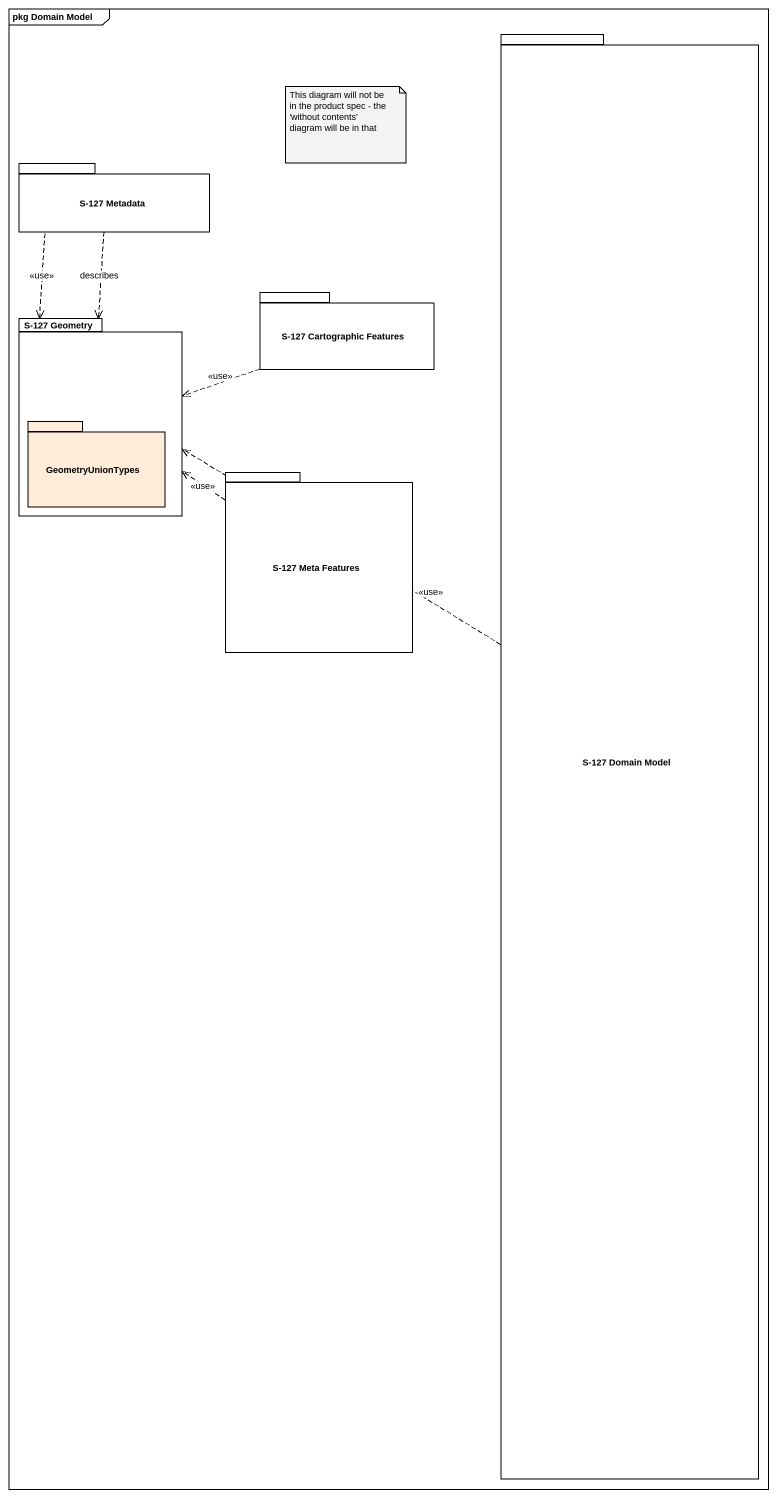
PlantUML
@startuml
mainframe pkg Domain Model
package "S-127 Domain Model" as S_127_Domain_Model {
}
package "S-127 Metadata" as S_127_Metadata {
}
package "S-127 Cartographic Features" as S_127_Cartographic_Features {
}
package "S-127 Geometry" as S_127_Geometry {
  package GeometryUnionTypes #FFECD9 {
  }
}
package "S-127 Meta Features" as S_127_Meta_Features {
}
S_127_Domain_Model .up.> S_127_Geometry : <<use>>
S_127_Metadata ..> S_127_Geometry : describes
S_127_Cartographic_Features .left.> S_127_Geometry : <<use>>
S_127_Geometry <.up. S_127_Metadata : <<use>>
S_127_Meta_Features .up.> S_127_Geometry : <<use>>
note as N1
  This diagram will not be in the product spec - the 'without contents' diagram will be in that
end note
@enduml
